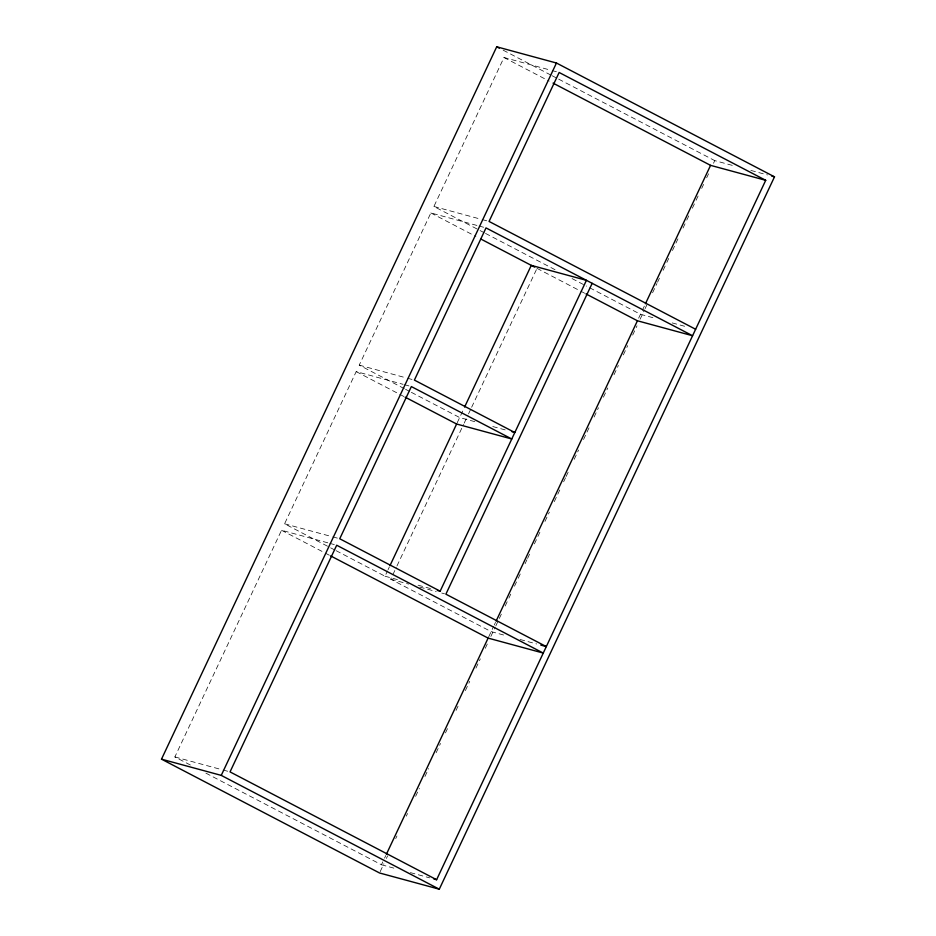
<?xml version="1.0" encoding="UTF-8"?>
<svg xmlns="http://www.w3.org/2000/svg" width="936" height="936" viewBox="0 0 936 936"><rect width="100%" height="100%" fill="white"/><g stroke="black" fill="none" stroke-linecap="round" stroke-linejoin="round"><path stroke-width="0.7" stroke-dasharray="4.68 3.51" d="M190.371 765.016L174.868 756.932L281.537 530.267L328.419 542.985M334.784 550.005L284.579 523.797L356.195 371.604L403.077 384.322M404.305 388.651L359.237 365.134L430.852 212.94L477.734 225.658M484.251 232.748L433.906 206.47L503.989 57.517L550.871 70.235M336.082 550.672L385 576.213L387.469 570.96M388.089 569.65L389.317 567.029M457.224 422.733L463.987 408.365M503.568 634.994L491.154 631.625L390.733 579.208L396.337 567.298M396.958 565.976L463.566 424.441M464.186 423.119L467.918 415.186M468.538 413.864L471.03 408.576M471.65 407.254L536.386 269.685M205.861 773.113L381.443 864.759L383.924 859.494M384.544 858.172L385.784 855.539M488.721 636.808L493.646 626.336M494.266 625.014L495.507 622.37M638.644 318.181L641.722 311.665M642.342 310.342L644.822 305.077M380.168 871.662L383.9 863.741M386.381 858.452L387.633 855.808M395.717 838.621L396.958 835.988M406.282 816.157L407.534 813.513M415.619 796.337L419.351 788.404M424.944 776.506L428.676 768.585M436.141 752.719L440.493 743.465M445.466 732.9L448.578 726.289M456.043 710.424L459.155 703.813M465.367 690.604L469.72 681.35M475.944 668.128L480.297 658.885M485.269 648.309L488.381 641.698M490.862 636.41L495.226 627.167M495.846 625.845L501.439 613.946M505.171 606.013L508.283 599.414M508.903 598.092L510.763 594.126M514.496 586.193L517.608 579.583M518.228 578.261L521.34 571.65M525.073 563.729L526.933 559.763M527.565 558.441L530.665 551.83M534.397 543.898L540.002 531.999M544.974 521.434L549.327 512.179M554.299 501.602L559.904 489.715M563.636 481.783L565.496 477.816M566.116 476.494L569.228 469.884M574.201 459.319L578.553 450.064M583.537 439.487L589.13 427.6M594.103 417.023L598.455 407.768M603.439 397.192L607.792 387.949M614.004 374.728L618.357 365.473M623.341 354.908L627.693 345.653M632.666 335.076L637.018 325.833M640.13 319.223L644.483 309.968M645.103 308.646L647.595 303.358M652.567 292.792L656.92 283.538M657.54 282.216L659.412 278.249M663.133 270.317L666.245 263.706M666.865 262.384L668.737 258.43M672.469 250.497L679.314 235.954M683.034 228.021L686.147 221.422M686.767 220.1L689.879 213.49M692.371 208.201L695.483 201.591M696.103 200.269L699.204 193.658M701.696 188.382L703.568 184.415M706.668 177.805L708.54 173.839M713.513 163.262L714.753 160.618L732.818 165.52M552.252 70.609L556.394 71.733M750.883 170.422L767.555 174.95M433.906 206.47L480.788 219.188M482.169 219.562L487.679 221.06M479.115 226.032L484.626 227.53M652.883 317.667L640.481 314.297L586.252 285.995M672.188 322.908L687.363 327.015M359.237 365.134L406.119 377.851M407.499 378.226L413.022 379.724M404.457 384.696L409.968 386.194M474.833 421.668L459.658 417.55L410.74 392.008M492.757 426.524L505.159 429.893M284.579 523.797L331.461 536.515M332.842 536.89L338.352 538.387M329.788 543.36L335.31 544.857M385 576.213L398.783 579.957M418.088 585.187L431.882 588.931M390.733 579.208L408.658 584.076M419.691 587.059L436.235 591.552M441.757 593.05L444.518 593.798M520.112 639.487L536.656 643.968M174.868 756.932L221.75 769.649M223.131 770.024L228.653 771.521M381.443 864.759L395.238 868.503M410.401 872.621L429.706 877.863M503.159 50.17L550.894 75.091M552.181 75.757L557.353 78.46M558.64 79.127L714.753 160.618M503.989 57.517L549.186 81.104M485.55 233.427L556.557 270.492M572.048 278.577L584.965 285.316M430.852 212.94L475.909 236.469M537.007 268.363L579.501 290.534M580.788 291.201L584.649 293.225M405.592 389.329L409.453 391.342M356.195 371.604L399.964 394.454M401.251 395.132L403.825 396.478M281.537 530.267L324.137 552.509M325.435 553.188L329.308 555.212"/><path stroke-width="1.4" d="M161.495 759.166L496.712 46.8L556.452 63.016L774.505 176.834L439.288 889.2L379.548 872.984L161.495 759.166L221.247 775.382L439.288 889.2M221.247 775.382L556.452 63.016M389.938 565.718L456.616 424.02L511.77 438.984L411.349 386.568L339.733 538.762L440.154 591.178L586.427 280.332L531.274 265.368L464.595 407.055M592.172 283.327L445.887 594.173L546.308 646.589L540.797 645.091M386.404 854.217L488.112 638.106L543.266 653.071L336.691 545.232L230.034 771.896L436.609 879.723L765.718 180.309L559.143 72.481L489.06 221.434L695.635 329.261M496.138 621.048L637.428 320.779L692.582 335.743L486.006 227.904L414.391 380.098L514.812 432.514L512.062 431.765M645.442 303.755L710.564 165.356L765.718 180.309M771.732 176.085L774.505 176.834M437.393 590.429L440.154 591.178M433.848 878.986L436.609 879.723M496.712 46.8L499.286 48.145M553.059 83.128L710.564 165.356M481.069 239.148L534.713 267.158M585.936 293.892L637.428 320.779M405.112 397.145L456.616 424.02M330.595 555.879L488.112 638.106"/></g></svg>
